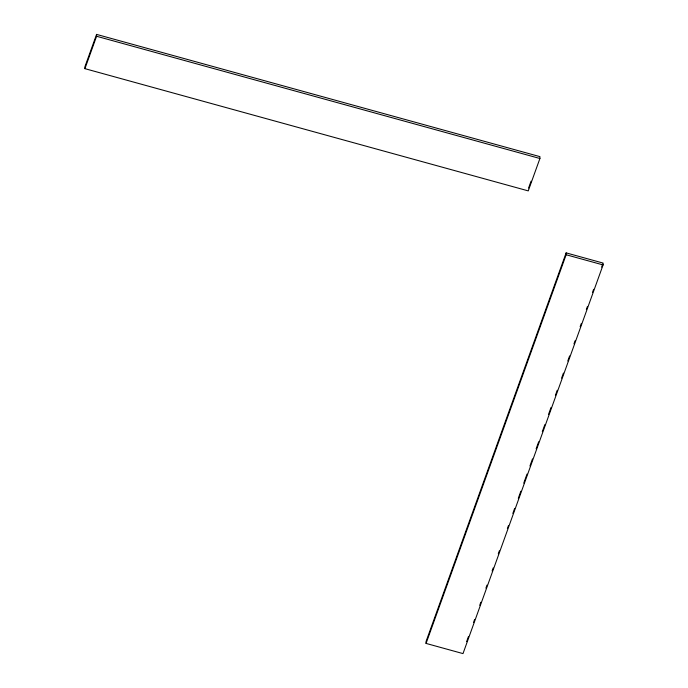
<?xml version="1.0" encoding="UTF-8"?>
<svg xmlns="http://www.w3.org/2000/svg" width="688" height="688" viewBox="0 0 688 688"><rect width="100%" height="100%" fill="white"/><g stroke="black" fill="none" stroke-linecap="round" stroke-linejoin="round"><path stroke-width="1.03" d="M96.578 34.4L84.908 66.788L84.916 68.654L528.246 190.886L539.917 158.498L539.908 156.632L96.578 34.4L96.587 36.266L84.916 68.654M528.59 188.039L531.067 181.168M566.138 252.883L426.044 641.551L426.053 643.418L462.998 653.6L603.092 264.932L603.084 263.065L566.138 252.883L566.147 254.749L426.053 643.418M466.627 641.637L468.442 636.589M473.542 622.459L474.634 619.432M479.725 605.294L480.817 602.267M485.909 588.137L487.001 585.101M492.101 570.971L493.193 567.944M498.284 553.806L499.376 550.778M507.383 528.573L508.475 525.546M512.844 513.429L514.658 508.38M518.296 498.284L520.842 491.223M523.757 483.139L527.034 474.058M529.941 465.982L532.486 458.913M536.133 448.817L538.678 441.756M542.316 431.66L544.862 424.591M548.499 414.494L551.045 407.425M555.414 395.316L557.237 390.268M561.597 378.151L563.42 373.102M567.789 360.994L569.604 355.945M573.973 343.828L575.065 340.801M580.156 326.671L581.248 323.635M586.348 309.505L587.44 306.478M592.531 292.34L593.624 289.313M601.63 267.107L602.722 264.08M96.587 36.266L539.917 158.498M566.147 254.749L603.092 264.932"/></g></svg>
